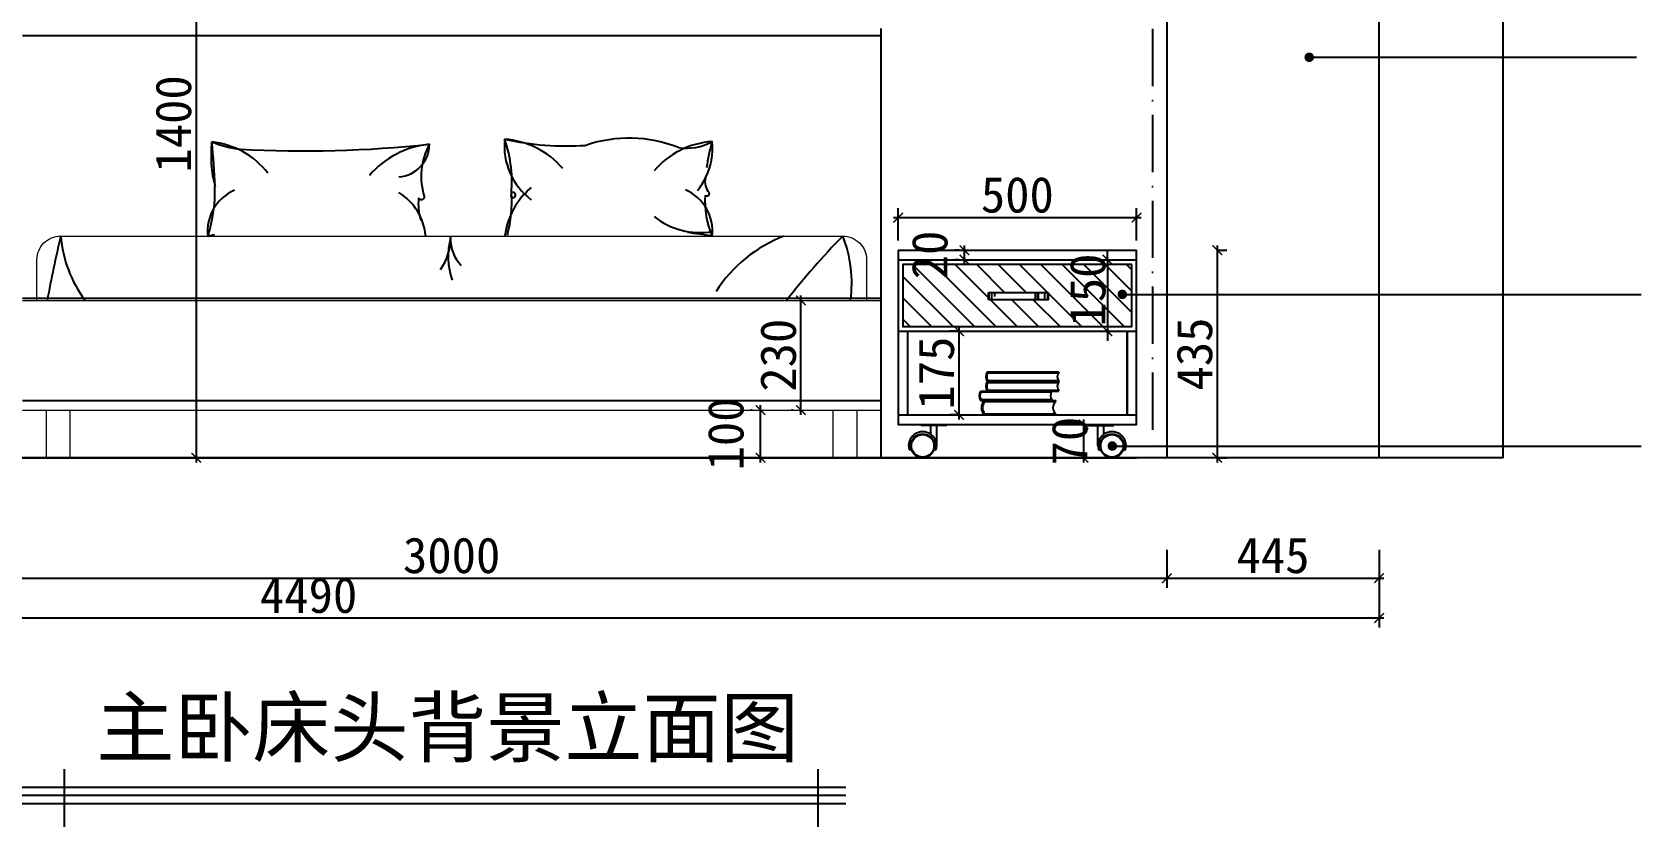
# Model space of a CAD drawing. Header units: millimetres. Extents: x 71641 to 191108, y -23091 to 29972.
# Drawn here: x 123763 to 127129, y -5336 to -3670 of the extents above; entities that cross this region are included whole.
import ezdxf

# ---------------------------------------------------------------- set-up
doc = ezdxf.new("R2010")
doc.units = ezdxf.units.MM
doc.linetypes.add('ACAD_ISO10W100', pattern=[18, 12, -3, 0, -3])
for name, color, linetype in [('00', 1, 'Continuous'), ('3', 5, 'Continuous'), ('7', 7, 'Continuous'), ('FUR', 3, 'Continuous')]:
    doc.layers.add(name, color=color, linetype=linetype)
doc.layers.add('4', color=4, linetype='Continuous', lineweight=5)
doc.layers.add('8', color=8, linetype='Continuous', lineweight=0)
doc.styles.add('30', font='SimSun.ttf', dxfattribs={"height": 75})
doc.styles.get("Standard").update_dxf_attribs({"font": 'SimSun.ttf', "height": 150})
doc.dimstyles.new('30', dxfattribs={"dimscale": 0, "dimtxt": 90, "dimasz": 20, "dimexe": 20, "dimexo": 20, "dimgap": 10, "dimtad": 1, "dimdec": 0, "dimzin": 0, "dimdsep": 46, "dimtxsty": '30', "dimblk": 'ARCHTICK', "dimcen": 20, "dimdle": 10, "dimclrd": 8, "dimclre": 8, "dimclrt": 2, "dimadec": 0, "dimazin": 0, "dimtfac": 1, "dimtdec": 0, "dimtmove": 2, "dimatfit": 3, "dimldrblk": 'DOT', "dimfxl": 0, "dimtolj": 2, "dimtzin": 0, "dimlwd": -1, "dimarcsym": 0})

# ---------------------------------------------------------------- blocks, each defined once
blk = doc.blocks.new('_ARCHTICK')
at = {"color": 0, "linetype": 'ByBlock', "const_width": 0.15}
blk.add_lwpolyline([(-0.5, -0.5), (0.5, 0.5)], dxfattribs=at)
blk = doc.blocks.new('*D218')
at = {"color": 8, "lineweight": -2}
blk.add_line((124123, -3162.5), (124087.3, -3162.5), dxfattribs=at)
at = {"color": 8}
blk.add_line((124107.3, -3152.5), (124107.3, -4572.5), dxfattribs=at)
at = {"layer": 'Defpoints', "color": 0}
for p in [(124143, -3162.5), (124107.3, -4562.5), (124107.3, -4562.5)]:
    blk.add_point(p, dxfattribs=at)
at = {"color": 8, "xscale": 20, "yscale": 20, "zscale": 20}
for p, rotation in [((124107.3, -3162.5), 90), ((124107.3, -4562.5), 270)]:
    blk.add_blockref('_ARCHTICK', p, dxfattribs=dict(at, rotation=rotation))
at = {"color": 2, "insert": (124059.8, -3862.5), "char_height": 75, "attachment_point": 5, "rotation": 90, "style": '30'}
blk.add_mtext('\\A2;1400', dxfattribs=at)
blk = doc.blocks.new('_Dot')
at = {"color": 0, "linetype": 'ByBlock', "lineweight": -2}
blk.add_line((-0.5, 0), (-1, 0), dxfattribs=at)
at = {"color": 0, "linetype": 'ByBlock', "const_width": 0.5}
blk.add_lwpolyline([(-0.25, 0, 1), (0.25, 0, 1)], format="xyb", close=True, dxfattribs=at)
blk = doc.blocks.new('DOT')
at = {"color": 0, "linetype": 'ByBlock'}
blk.add_line((-0.5, 0), (-1, 0), dxfattribs=at)
at = {"color": 0, "linetype": 'ByBlock', "const_width": 0.5}
blk.add_lwpolyline([(-0.25, 0, 1), (0.25, 0, 1)], format="xyb", close=True, dxfattribs=at)
blk = doc.blocks.new('*D221')
at = {"color": 8, "lineweight": -2}
for p, q in [((123143, -4762.6), (123143, -4834.9)), ((126143, -4755.3), (126143, -4834.9))]:
    blk.add_line(p, q, dxfattribs=at)
at = {"color": 8}
blk.add_line((123133, -4814.9), (126153, -4814.9), dxfattribs=at)
at = {"layer": 'Defpoints', "color": 0}
for p in [(123143, -4742.6), (126143, -4735.3), (126143, -4814.9)]:
    blk.add_point(p, dxfattribs=at)
at = {"color": 8, "xscale": 20, "yscale": 20, "zscale": 20, "rotation": 180}
blk.add_blockref('_ARCHTICK', (123143, -4814.9), dxfattribs=at)
at = {"color": 8, "xscale": 20, "yscale": 20, "zscale": 20}
blk.add_blockref('_ARCHTICK', (126143, -4814.9), dxfattribs=at)
at = {"color": 2, "insert": (124643, -4767.4), "char_height": 75, "attachment_point": 5, "style": '30'}
blk.add_mtext('\\A2;3000', dxfattribs=at)
blk = doc.blocks.new('*D222')
at = {"color": 8, "lineweight": -2}
for p, q in [((122098, -4755.3), (122098, -4918.3)), ((126588, -4755.3), (126588, -4918.3))]:
    blk.add_line(p, q, dxfattribs=at)
at = {"color": 8}
blk.add_line((122088, -4898.3), (126598, -4898.3), dxfattribs=at)
at = {"layer": 'Defpoints', "color": 0}
for p in [(122098, -4735.3), (126588, -4735.3), (126588, -4898.3)]:
    blk.add_point(p, dxfattribs=at)
at = {"color": 8, "xscale": 20, "yscale": 20, "zscale": 20, "rotation": 180}
blk.add_blockref('_ARCHTICK', (122098, -4898.3), dxfattribs=at)
at = {"color": 8, "xscale": 20, "yscale": 20, "zscale": 20}
blk.add_blockref('_ARCHTICK', (126588, -4898.3), dxfattribs=at)
at = {"color": 2, "insert": (124343, -4850.8), "char_height": 75, "attachment_point": 5, "style": '30'}
blk.add_mtext('\\A2;4490', dxfattribs=at)
blk = doc.blocks.new('*D450')
at = {"color": 8, "lineweight": -2}
for p, q in [((126143, -4755.3), (126143, -4834.9)), ((126588, -4755.3), (126588, -4834.9))]:
    blk.add_line(p, q, dxfattribs=at)
at = {"color": 8}
blk.add_line((126133, -4814.9), (126598, -4814.9), dxfattribs=at)
at = {"layer": 'Defpoints', "color": 0}
for p in [(126143, -4735.3), (126588, -4735.3), (126588, -4814.9)]:
    blk.add_point(p, dxfattribs=at)
at = {"color": 8, "xscale": 20, "yscale": 20, "zscale": 20, "rotation": 180}
blk.add_blockref('_ARCHTICK', (126143, -4814.9), dxfattribs=at)
at = {"color": 8, "xscale": 20, "yscale": 20, "zscale": 20}
blk.add_blockref('_ARCHTICK', (126588, -4814.9), dxfattribs=at)
at = {"color": 2, "insert": (126365.5, -4767.4), "char_height": 75, "attachment_point": 5, "style": '30'}
blk.add_mtext('\\A2;445', dxfattribs=at)
blk = doc.blocks.new('*D451')
at = {"color": 8, "lineweight": -2}
for p, q in [((125273.5, -4462.5), (125270.7, -4462.5)), ((125273.5, -4562.5), (125270.7, -4562.5))]:
    blk.add_line(p, q, dxfattribs=at)
at = {"color": 8}
blk.add_line((125290.7, -4572.5), (125290.7, -4452.5), dxfattribs=at)
at = {"layer": 'Defpoints', "color": 0}
for p in [(125290.7, -4462.5), (125293.5, -4462.5), (125293.5, -4562.5)]:
    blk.add_point(p, dxfattribs=at)
at = {"color": 8, "xscale": 20, "yscale": 20, "zscale": 20}
for p, rotation in [((125290.7, -4462.5), 90), ((125290.7, -4562.5), 270)]:
    blk.add_blockref('_ARCHTICK', p, dxfattribs=dict(at, rotation=rotation))
at = {"color": 2, "insert": (125218.2, -4512.5), "char_height": 75, "attachment_point": 5, "rotation": 90, "style": '30'}
blk.add_mtext('\\A2;100', dxfattribs=at)
blk = doc.blocks.new('*D452')
at = {"color": 8}
blk.add_line((125375.6, -4472.5), (125375.6, -4222.5), dxfattribs=at)
at = {"color": 8, "lineweight": -2}
blk.add_line((125358.4, -4462.5), (125355.6, -4462.5), dxfattribs=at)
at = {"layer": 'Defpoints', "color": 0}
for p in [(125375.6, -4232.5), (125375.6, -4232.5), (125378.4, -4462.5)]:
    blk.add_point(p, dxfattribs=at)
at = {"color": 8, "xscale": 20, "yscale": 20, "zscale": 20}
for p, rotation in [((125375.6, -4232.5), 90), ((125375.6, -4462.5), 270)]:
    blk.add_blockref('_ARCHTICK', p, dxfattribs=dict(at, rotation=rotation))
at = {"color": 2, "insert": (125328.1, -4347.5), "char_height": 75, "attachment_point": 5, "rotation": 90, "style": '30'}
blk.add_mtext('\\A2;230', dxfattribs=at)
blk = doc.blocks.new('*D453')
at = {"color": 8, "lineweight": -2}
for p, q in [((125950.9, -4492.5), (125948.1, -4492.5)), ((125950.9, -4562.5), (125948.1, -4562.5))]:
    blk.add_line(p, q, dxfattribs=at)
at = {"color": 8}
blk.add_line((125968.1, -4482.5), (125968.1, -4572.5), dxfattribs=at)
at = {"layer": 'Defpoints', "color": 0}
for p in [(125970.9, -4492.5), (125968.1, -4562.5), (125970.9, -4562.5)]:
    blk.add_point(p, dxfattribs=at)
at = {"color": 8, "xscale": 20, "yscale": 20, "zscale": 20}
for p, rotation in [((125968.1, -4492.5), 90), ((125968.1, -4562.5), 270)]:
    blk.add_blockref('_ARCHTICK', p, dxfattribs=dict(at, rotation=rotation))
at = {"color": 2, "insert": (125939.4, -4527.5), "char_height": 75, "attachment_point": 5, "rotation": 90, "style": '30'}
blk.add_mtext('\\A2;70', dxfattribs=at)
blk = doc.blocks.new('*D454')
at = {"color": 8, "lineweight": -2}
for p, q in [((125707.2, -4297.2), (125687.2, -4297.2)), ((125707.2, -4472.5), (125687.2, -4472.5))]:
    blk.add_line(p, q, dxfattribs=at)
at = {"color": 8}
blk.add_line((125707.2, -4482.5), (125707.2, -4287.2), dxfattribs=at)
at = {"layer": 'Defpoints', "color": 0}
for p in [(125707.2, -4297.2), (125727.2, -4297.2), (125727.2, -4472.5)]:
    blk.add_point(p, dxfattribs=at)
at = {"color": 8, "xscale": 20, "yscale": 20, "zscale": 20}
for p, rotation in [((125707.2, -4297.2), 90), ((125707.2, -4472.5), 270)]:
    blk.add_blockref('_ARCHTICK', p, dxfattribs=dict(at, rotation=rotation))
at = {"color": 2, "insert": (125659.7, -4384.9), "char_height": 75, "attachment_point": 5, "rotation": 90, "style": '30'}
blk.add_mtext('\\A2;175', dxfattribs=at)
blk = doc.blocks.new('*D455')
at = {"color": 8}
for p, q in [((126018.3, -4147.2), (126018.3, -4127.2)), ((126018.3, -4147.2), (126018.3, -4297.2)), ((126018.3, -4297.2), (126018.3, -4317.2))]:
    blk.add_line(p, q, dxfattribs=at)
at = {"color": 8, "lineweight": -2}
for p, q in [((126033.4, -4147.2), (126038.3, -4147.2)), ((126033.4, -4297.2), (126038.3, -4297.2))]:
    blk.add_line(p, q, dxfattribs=at)
at = {"layer": 'Defpoints', "color": 0}
for p in [(126013.4, -4147.2), (126013.4, -4297.2), (126018.3, -4297.2)]:
    blk.add_point(p, dxfattribs=at)
at = {"color": 8, "xscale": 20, "yscale": 20, "zscale": 20}
for p, rotation in [((126018.3, -4147.2), 270), ((126018.3, -4297.2), 90)]:
    blk.add_blockref('_ARCHTICK', p, dxfattribs=dict(at, rotation=rotation))
at = {"color": 2, "insert": (125977.2, -4210.8), "char_height": 75, "attachment_point": 5, "rotation": 90, "style": '30'}
blk.add_mtext('\\A2;150', dxfattribs=at)
blk = doc.blocks.new('*D456')
at = {"color": 8, "lineweight": -2}
for p, q in [((125706.5, -4127.2), (125698.4, -4127.2)), ((125706.5, -4147.2), (125698.4, -4147.2))]:
    blk.add_line(p, q, dxfattribs=at)
at = {"color": 8}
blk.add_line((125718.4, -4157.2), (125718.4, -4117.2), dxfattribs=at)
at = {"layer": 'Defpoints', "color": 0}
for p in [(125718.4, -4127.2), (125726.5, -4127.2), (125726.5, -4147.2)]:
    blk.add_point(p, dxfattribs=at)
at = {"color": 8, "xscale": 20, "yscale": 20, "zscale": 20}
for p, rotation in [((125718.4, -4127.2), 90), ((125718.4, -4147.2), 270)]:
    blk.add_blockref('_ARCHTICK', p, dxfattribs=dict(at, rotation=rotation))
at = {"color": 2, "insert": (125645.9, -4137.2), "char_height": 75, "attachment_point": 5, "rotation": 90, "style": '30'}
blk.add_mtext('\\A2;20', dxfattribs=at)
blk = doc.blocks.new('*D457')
at = {"color": 8}
blk.add_line((126248.7, -4117.2), (126248.7, -4572.5), dxfattribs=at)
at = {"color": 8, "lineweight": -2}
for p, q in [((126249.4, -4127.2), (126268.7, -4127.2)), ((126249.4, -4562.5), (126268.7, -4562.5))]:
    blk.add_line(p, q, dxfattribs=at)
at = {"layer": 'Defpoints', "color": 0}
for p in [(126229.4, -4127.2), (126229.4, -4562.5), (126248.7, -4562.5)]:
    blk.add_point(p, dxfattribs=at)
at = {"color": 8, "xscale": 20, "yscale": 20, "zscale": 20}
for p, rotation in [((126248.7, -4127.2), 90), ((126248.7, -4562.5), 270)]:
    blk.add_blockref('_ARCHTICK', p, dxfattribs=dict(at, rotation=rotation))
at = {"color": 2, "insert": (126201.2, -4344.9), "char_height": 75, "attachment_point": 5, "rotation": 90, "style": '30'}
blk.add_mtext('\\A2;435', dxfattribs=at)
blk = doc.blocks.new('*D458')
at = {"color": 8}
blk.add_line((125569.3, -4059), (126089.3, -4059), dxfattribs=at)
at = {"color": 8, "lineweight": -2}
for p, q in [((125579.3, -4107.2), (125579.3, -4039)), ((126079.3, -4107.2), (126079.3, -4039))]:
    blk.add_line(p, q, dxfattribs=at)
at = {"layer": 'Defpoints', "color": 0}
for p in [(126079.3, -4059), (125579.3, -4127.2), (126079.3, -4127.2)]:
    blk.add_point(p, dxfattribs=at)
at = {"color": 8, "xscale": 20, "yscale": 20, "zscale": 20, "rotation": 180}
blk.add_blockref('_ARCHTICK', (125579.3, -4059), dxfattribs=at)
at = {"color": 8, "xscale": 20, "yscale": 20, "zscale": 20}
blk.add_blockref('_ARCHTICK', (126079.3, -4059), dxfattribs=at)
at = {"color": 2, "insert": (125829.3, -4011.5), "char_height": 75, "attachment_point": 5, "style": '30'}
blk.add_mtext('\\A2;500', dxfattribs=at)

msp = doc.modelspace()

# ---------------------------------------------------------------- hatches: boundary and pattern name
h = msp.add_hatch()
h.set_pattern_fill('ANSI31', color=31, scale=10, style=0)
h.set_pattern_definition([(135, (249286.038, 0), (22.45064, 22.45064), [])])
h.paths.add_polyline_path([(125589.3, -4157.2), (125589.3, -4287.2), (126069.3, -4287.2), (126069.3, -4157.2)])
h.paths.add_polyline_path([(125770.5, -4215.8), (125893.7, -4215.8), (125893.7, -4231.1), (125770.5, -4231.1)], flags=16)
at = {"ltscale": 0.5}
h = msp.add_hatch(dxfattribs=at)
h.set_pattern_fill('AR-RROOF', color=191, scale=0.768, angle=270, style=0)
h.set_pattern_definition([(90, (152715.436, -66044.563), (19.5072, 42.91584), [292.608, -39.0144, 97.536, -19.5072]), (90, (152725.19, -66018.62), (25.944576, -19.5072), [58.5216, -6.437376, 117.0432, -14.6304]), (90, (152732.017, -66034.81), (13.069824, 101.43744), [156.0576, -27.31008, 78.0288, -19.5072])])
h.paths.add_polyline_path([(125866.6, -4215.8), (125893.7, -4215.8), (125893.7, -4231.1), (125866.6, -4231.1)])
h.paths.add_polyline_path([(125790.3, -4231.1), (125764.5, -4231.1), (125764.5, -4215.8), (125790.3, -4215.8)])

# ---------------------------------------------------------------- linework, layer by layer
at = {"color": 0}
for p, q in [((126848, -4562.5), (126848, -1762.5)), ((126588, -4562.5), (126588, -2222.5)), ((126848, -4562.5), (122098, -4562.5))]:
    msp.add_line(p, q, dxfattribs=at)
at = {"color": 210, "linetype": 'ACAD_ISO10W100', "ltscale": 10}
msp.add_line((126113, -2222.5), (126113, -4562.5), dxfattribs=at)
at = {"color": 1}
msp.add_line((126143, -2222.5), (126143, -4562.5), dxfattribs=at)
at = {"color": 8}
for p, q in [((125866.6, -4215.8), (125866.6, -4231.1)), ((125579.3, -4562.5), (126079.3, -4562.5))]:
    msp.add_line(p, q, dxfattribs=at)
at = {"color": 4}
for p, q in [((125599.3, -4297.2), (125599.3, -4472.5)), ((125599.3, -4297.2), (125599.3, -4472.5)), ((126059.3, -4297.2), (126059.3, -4472.5)), ((126059.3, -4472.5), (126059.3, -4297.2)), ((125579.3, -4472.5), (126079.3, -4472.5))]:
    msp.add_line(p, q, dxfattribs=at)
for points in [[(125579.3, -4127.2), (125579.3, -4492.5), (126079.3, -4492.5), (126079.3, -4127.2)], [(125579.3, -4127.2), (126079.3, -4127.2)], [(125579.3, -4147.2), (126079.3, -4147.2)], [(125579.3, -4147.2), (126079.3, -4147.2)], [(125579.3, -4297.2), (126079.3, -4297.2)]]:
    msp.add_lwpolyline(points, dxfattribs=at)
at = {"color": 8}
for points in [[(126069.3, -4157.2), (125589.3, -4157.2), (125589.3, -4287.2), (126069.3, -4287.2)], [(125893.7, -4215.8), (125893.7, -4231.1), (125770.5, -4231.1), (125770.5, -4215.8)]]:
    msp.add_lwpolyline(points, close=True, dxfattribs=at)
at = {"layer": '00', "color": 8, "lineweight": -2}
for p, q in [((123830.4, -5215.4), (123830.4, -5336.3)), ((125410.9, -5215.4), (125410.9, -5336.3)), ((125469.7, -5253.7), (123733.4, -5253.7)), ((125469.7, -5287.8), (123733.4, -5287.8))]:
    msp.add_line(p, q, dxfattribs=at)
at = {"layer": '00', "color": 2, "lineweight": -2}
msp.add_line((125469.7, -5270.8), (123733.4, -5270.8), dxfattribs=at)
at = {"layer": '3'}
for p, q in [((125543.2, -3677.5), (123743.2, -3677.5)), ((123743.2, -4227.5), (125543.2, -4227.5)), ((125766.4, -4382.5), (125916.4, -4382.5)), ((125766.4, -4402.5), (125916.4, -4402.5)), ((125766.4, -4402.5), (125916.4, -4402.5)), ((125767.4, -4384.5), (125915.1, -4384.5)), ((125767.4, -4400.5), (125915.1, -4400.5)), ((125767.4, -4404.5), (125915.1, -4404.5)), ((125752.3, -4422.5), (125902.3, -4422.5)), ((125753.4, -4424.5), (125901.1, -4424.5)), ((125753.4, -4440.5), (125901.1, -4440.5)), ((125766.4, -4422.5), (125916.4, -4422.5)), ((125767.4, -4420.5), (125915.1, -4420.5)), ((125752.3, -4442.5), (125902.3, -4442.5)), ((125760.4, -4442.5), (125910.4, -4442.5)), ((125760.4, -4472.5), (125910.4, -4472.5)), ((125761.3, -4444.5), (125908.6, -4444.5)), ((125761.3, -4470.5), (125908.6, -4470.5))]:
    msp.add_line(p, q, dxfattribs=at)
for centre in [(125630.8, -4537.3), (126027.8, -4537.3)]:
    msp.add_circle(centre, 23.6, dxfattribs=at)
for centre, radius, start, end in [((124378.9, -3929.9), 240.6, 172.9375, 195.4037), ((124221.2, -3704.2), 212.3, 247.5179, 264.267), ((122870.1, -4039.9), 1277.7, 2.0679, 6.2733), ((124121.8, -4071.4), 172.1, 37.7672, 83.9015), ((124893.4, -3909), 139.9, 174.11, 233.4289), ((124497, -3984.2), 272.3, 353.4947, 19.1867), ((124741.8, -4070.6), 176.4, 40.4189, 85.9871), ((124885, -3292.3), 616.4, 257.7438, 273.6284), ((125014.9, -4171.5), 279.2, 68.2026, 108.9817), ((125201.7, -4075.4), 176.4, 94.0129, 139.5811), ((125135, -3801), 112.5, 261.5958, 298.9092), ((125050.2, -3913.8), 139.9, 333.7371, 5.89), ((125546.5, -4004.5), 372.3, 163.6046, 172.3273), ((124335.3, -1485.3), 2433.8, 266.8134, 276.1602), ((124615.2, -4094.7), 190.5, 95.6237, 139.4452), ((124527.2, -3904.6), 69.3, 274.3185, 359.5967), ((124716.4, -3972.3), 137.5, 150.7333, 198.7321), ((124224.4, -4087.2), 93.2, 113.2665, 186.3699), ((123845.4, -4003.9), 301.3, 341.885, 2.2029), ((124910.7, -4116.6), 157.2, 129.8444, 173.0163), ((125095.7, -4087.1), 94.3, 353.6356, 66.3006), ((125050.2, -3913.8), 139.9, 320.9404, 333.7371), ((125207.3, -3984), 33, 165.3506, 223.2684), ((124469.4, -4108), 119.6, 5.0326, 58.2187), ((124705.1, -4028.4), 132, 175.2233, 196.23), ((124579.7, -4014.3), 6.89, 206.5338, 341.7451), ((124484.8, -4023.1), 284.5, 345.2012, 3.2523), ((124771.7, -4011.6), 5.41, 219.8519, 121.7936), ((125357.9, -4024.6), 183.6, 176.0023, 203.4185), ((125178.6, -4008.6), 5.03, 219.3726, 21.8687), ((125162.9, -3939.4), 151, 230.7974, 280.0969), ((126704.5, -4773.7), 2959.6, 166.7942, 169.465), ((124081, -4076.6), 258.7, 184.6309, 217.0546), ((124321.4, -5370), 1286.5, 97.8585, 98.4763), ((124119.4, -3921.6), 176.4, 274.0129, 278.3417), ((124525.9, -4101.6), 114.8, 324.6856, 2.0089), ((124791.1, -4140.4), 155.3, 165.5268, 198.5425), ((124719.4, -4104.2), 78.7, 178.0433, 224.5085), ((125016.1, -5158.3), 1074.8, 80.7251, 83.5186), ((125446.3, -4373.5), 295.7, 111.0929, 147.2941), ((126595.8, -5203.7), 1583.2, 135.6786, 142.1634), ((125220.5, -4195.2), 261.6, 351.7989, 21.9273), ((125780.1, -4392.5), 17, 143.893, 216.107), ((125780.1, -4412.5), 17, 143.893, 216.107), ((125780.1, -4392.5), 15, 147.6952, 212.3048), ((125780.1, -4412.5), 15, 147.6952, 212.3048), ((125930.1, -4392.5), 17, 143.893, 216.107), ((125930.1, -4412.5), 17, 143.893, 216.107), ((125766, -4432.5), 17, 143.893, 216.107), ((125766, -4432.5), 15, 147.6952, 212.3048), ((125916, -4432.5), 17, 143.893, 216.107), ((125775.2, -4457.5), 21.1, 134.6983, 225.3017), ((125775.2, -4457.5), 19.1, 137.1138, 222.8862), ((125925.2, -4457.5), 21.1, 134.6983, 225.3017)]:
    msp.add_arc(centre, radius, start, end, dxfattribs=at)
at = {"layer": '4'}
for p, q in [((125543.2, -3662.5), (125543.2, -4562.5)), ((123743.2, -4232.5), (125543.2, -4232.5)), ((123743.2, -4462.5), (125543.2, -4462.5)), ((123793.2, -4562.5), (123793.2, -4462.5)), ((123843.2, -4562.5), (123843.2, -4462.5)), ((125443.2, -4562.5), (125443.2, -4462.5)), ((125493.2, -4562.5), (125493.2, -4462.5))]:
    msp.add_line(p, q, dxfattribs=at)
msp.add_lwpolyline([(123773.2, -4232.5), (123773.2, -4147.5, -0.414214), (123823.2, -4097.5), (125463.2, -4097.5, -0.414214), (125513.2, -4147.5), (125513.2, -4232.5)], format="xyb", dxfattribs=at)
at = {"layer": '7', "color": 4}
for p, q in [((125626.6, -4495), (125626.6, -4492.5)), ((125681.3, -4495), (125626.6, -4495)), ((125647.7, -4513.1), (125647.7, -4495)), ((125660.2, -4537.3), (125660.2, -4495)), ((125681.3, -4495), (125681.3, -4492.5)), ((125977.2, -4495), (125977.2, -4492.5)), ((125977.2, -4495), (126031.9, -4495)), ((125998.3, -4537.3), (125998.3, -4495)), ((126010.9, -4513.1), (126010.9, -4495)), ((126031.9, -4495), (126031.9, -4492.5)), ((125607, -4545.7), (125602.6, -4545.7)), ((125659, -4545.7), (125654.6, -4545.7)), ((125999.5, -4545.7), (126004, -4545.7)), ((126051.6, -4545.7), (126056, -4545.7))]:
    msp.add_line(p, q, dxfattribs=at)
for centre in [(125630.8, -4537.3), (126027.8, -4537.3)]:
    msp.add_circle(centre, 25.2, dxfattribs=at)
for centre in [(125630.8, -4537.3), (126027.8, -4537.3)]:
    msp.add_arc(centre, 29.5, 343.3985, 196.6015, dxfattribs=at)
at = {"layer": '8'}
msp.add_line((125542.9, -4562.5), (125542.9, -4162.5), dxfattribs=at)
msp.add_line((125542.9, -4562.5), (125542.9, -4162.5), dxfattribs=at)
msp.add_lwpolyline([(126042.9, -4562.5), (125992.9, -4562.5)], dxfattribs=at)
at = {"layer": 'FUR', "color": 3}
for p, q in [((125542.9, -3662.5), (125542.9, -4562.5)), ((123743.2, -4442.5), (125542.9, -4442.5)), ((123243.2, -4562.5), (125968.6, -4562.5))]:
    msp.add_line(p, q, dxfattribs=at)

# ---------------------------------------------------------------- texts
at = {"color": 8, "insert": (125370.7, -5067.7), "char_height": 120, "width": 4291.546, "attachment_point": 3}
msp.add_mtext('{\\C2;主卧床头背景立面图}', dxfattribs=at)

# ---------------------------------------------------------------- dimensions: what is measured, and where the dimension line sits
at = {"color": 3}
dim = msp.add_linear_dim(base=(124107.3, -4562.5), p1=(124143, -3162.5), p2=(124107.3, -4562.5), angle=270, dimstyle='30', override={"dimscale": 1, "dimtxt": 75, "dimldrblk": 'DOT'}, dxfattribs=at)
dim.commit()
dim.dimension.update_dxf_attribs({"geometry": '*D218', "text_midpoint": (124059.8, -3862.5)})
for p1, p2, distance, picture, middle in [((125579.3, -4127.2), (126079.3, -4127.2), 68.2, '*D458', (125829.3, -4011.5)), ((125726.5, -4147.2), (125726.5, -4127.2), 8.1, '*D456', (125645.9, -4137.2)), ((126229.4, -4127.2), (126229.4, -4562.5), 19.2, '*D457', (126201.2, -4344.9)), ((125727.2, -4472.5), (125727.2, -4297.2), 20.1, '*D454', (125659.7, -4384.9)), ((125293.5, -4562.5), (125293.5, -4462.5), 2.9, '*D451', (125218.2, -4512.5))]:
    dim = msp.add_aligned_dim(p1=p1, p2=p2, distance=distance, dimstyle='30', override={"dimscale": 1, "dimtxt": 75, "dimldrblk": 'DOT'})
    dim.commit()
    dim.dimension.update_dxf_attribs({"geometry": picture, "text_midpoint": middle})
for base, p1, p2, picture, middle in [((126018.3, -4297.2), (126013.4, -4147.2), (126013.4, -4297.2), '*D455', (125977.2, -4210.8)), ((125968.1, -4562.5), (125970.9, -4492.5), (125970.9, -4562.5), '*D453', (125939.4, -4527.5))]:
    dim = msp.add_linear_dim(base=base, p1=p1, p2=p2, angle=270, dimstyle='30', override={"dimscale": 1, "dimtxt": 75, "dimldrblk": 'DOT'})
    dim.commit()
    dim.dimension.update_dxf_attribs({"geometry": picture, "text_midpoint": middle, "dimtype": 161})
dim = msp.add_linear_dim(base=(125375.6, -4232.5), p1=(125378.4, -4462.5), p2=(125375.6, -4232.5), angle=270, dimstyle='30', override={"dimscale": 1, "dimtxt": 75, "dimldrblk": 'DOT'})
dim.commit()
dim.dimension.update_dxf_attribs({"geometry": '*D452', "text_midpoint": (125328.1, -4347.5)})
dim = msp.add_aligned_dim(p1=(122098, -4735.3), p2=(126588, -4735.3), distance=-163.1, dimstyle='30', override={"dimscale": 1, "dimtxt": 75, "dimldrblk": 'DOT'}, dxfattribs=at)
dim.commit()
dim.dimension.update_dxf_attribs({"geometry": '*D222', "text_midpoint": (124343, -4850.8)})
dim = msp.add_linear_dim(base=(126143, -4814.9), p1=(123143, -4742.6), p2=(126143, -4735.3), dimstyle='30', override={"dimscale": 1, "dimtxt": 75, "dimldrblk": 'DOT'}, dxfattribs=at)
dim.commit()
dim.dimension.update_dxf_attribs({"geometry": '*D221', "text_midpoint": (124643, -4767.4)})
dim = msp.add_linear_dim(base=(126588, -4814.9), p1=(126143, -4735.3), p2=(126588, -4735.3), dimstyle='30', override={"dimscale": 1, "dimtxt": 75, "dimldrblk": 'DOT'})
dim.commit()
dim.dimension.update_dxf_attribs({"geometry": '*D450', "text_midpoint": (126365.5, -4767.4)})

# ---------------------------------------------------------------- leaders
msp.add_leader([(126441.5, -3722.8), (127127.9, -3722.8)], dimstyle='30', override={"dimscale": 1, "dimtxt": 75, "dimtad": 0, "dimldrblk": 'DOT'}, dxfattribs=at)
for points in [[(126049.4, -4219.9), (127137.6, -4219.9)], [(126028.5, -4537.9), (127137.6, -4537.9)]]:
    msp.add_leader(points, dimstyle='30', override={"dimscale": 1, "dimtxt": 75, "dimtad": 0, "dimldrblk": 'DOT'})

doc.saveas('drawing.dxf')
